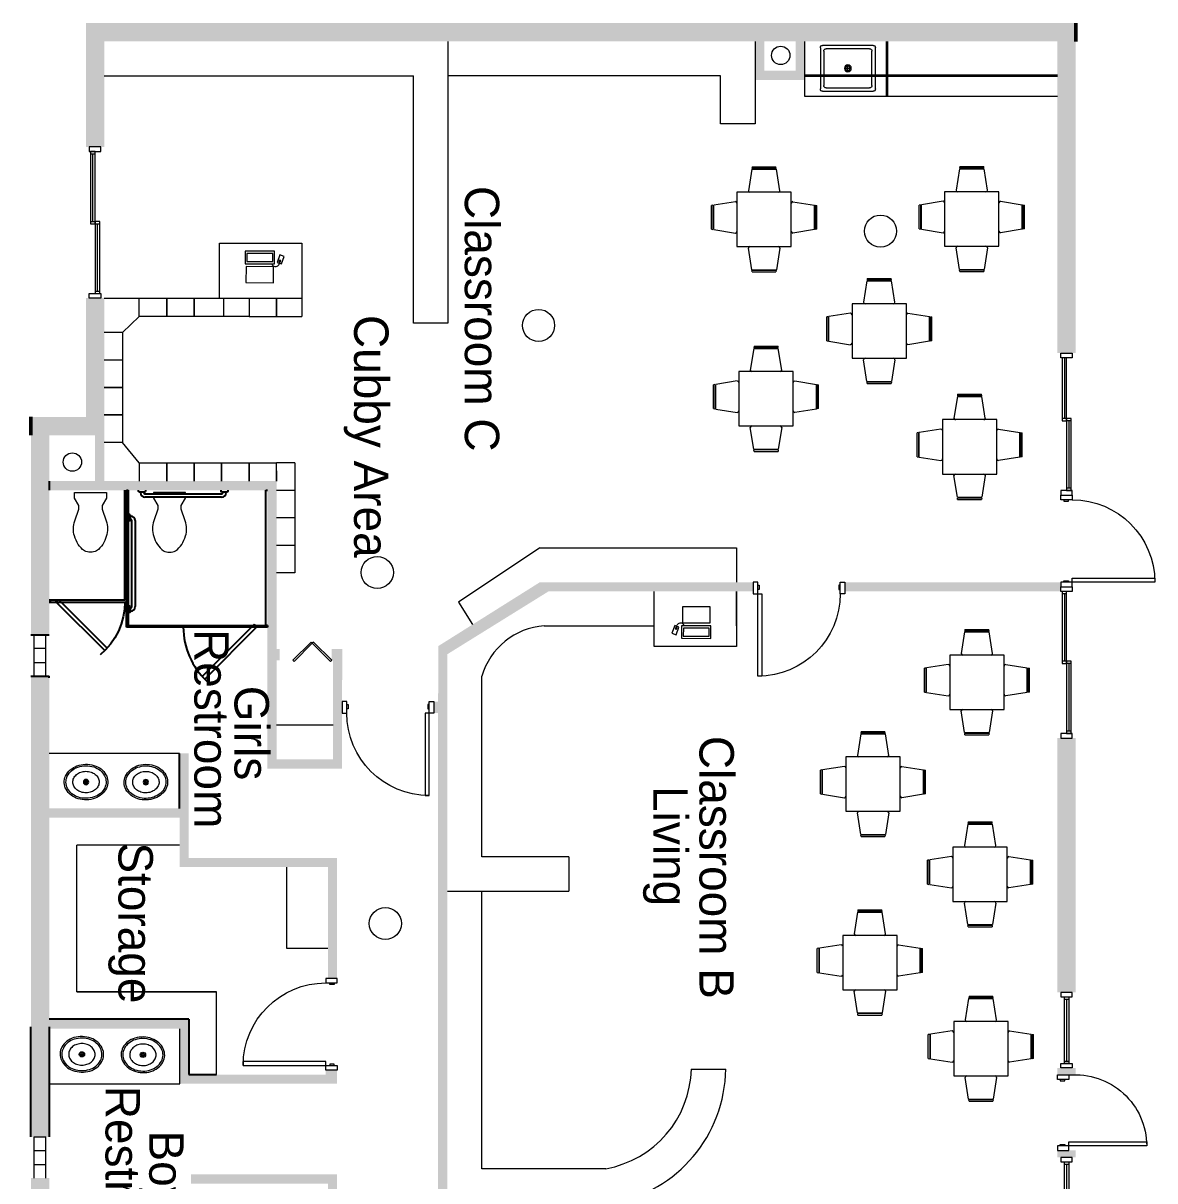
# Model space of a CAD drawing. Header units: inches. Extents: x 537 to 4774, y -1781 to 1418.
# Drawn here: x 1218 to 2453, y 155 to 1418 of the extents above; entities that cross this region are included whole.
import ezdxf

# ---------------------------------------------------------------- set-up
doc = ezdxf.new("R2010")
doc.units = ezdxf.units.IN
doc.header["$MEASUREMENT"] = 0
doc.layers.add('01-Text 1 150 int', color=250, linetype='Continuous')
for name, color, linetype, lineweight, true_color in [('DOOR WINDOW 1 150', 7, 'Continuous', 13, 0x666666), ('FURNITURE K 1 150', 7, 'Continuous', 13, 0x93979a), ('HATCH K 1 150', 7, 'Continuous', 0, 0xc9c9c9)]:
    doc.layers.add(name, color=color, linetype=linetype, lineweight=lineweight, true_color=true_color)
doc.layers.add('SEGMENTED 1 150', color=253, linetype='Continuous', lineweight=35)
doc.layers.add('WALL 1 150', color=7, linetype='Continuous', lineweight=25)
doc.styles.add('ATTR', font='romans.shx', dxfattribs={"width": 0.8, "height": 1.44008})
doc.styles.add('SS Projects_150_notes_interior', font='bahnschrift.ttf', dxfattribs={"height": 0.375})

# ---------------------------------------------------------------- blocks, each defined once
blk = doc.blocks.new('UTILITY_SINK')
for p, q in [((-0.999995, -10), (1.000005, -10)), ((0.000005, -11), (0.000005, -9))]:
    blk.add_line(p, q)
for points in [[(-10.999995, 0), (10.999995, 0)], [(-11.999995, -19), (-11.999995, -1)], [(-10.499995, -17.5), (-10.499995, -2.5)], [(-9.499995, -1.5), (9.499995, -1.5)], [(10.499995, -2.5), (10.499995, -17.5)], [(11.999995, -1), (11.999995, -19)], [(10.999995, -20), (-10.999995, -20)], [(9.499995, -18.5), (-9.499995, -18.5)]]:
    blk.add_lwpolyline(points)
for radius in [1.5, 1]:
    blk.add_circle((0.000005, -10), radius)
for centre, start, end in [((-11.124995, -0.875), 81.8699, 188.1301), ((11.124995, -0.875), 351.8699, 98.1301), ((-9.624995, -2.375), 81.8699, 188.1301), ((9.624995, -2.375), 351.8699, 98.1301), ((-11.124995, -19.125), 171.8699, 278.1301), ((-9.624995, -17.625), 171.8699, 278.1301), ((9.624995, -17.625), 261.8699, 8.130102), ((11.124995, -19.125), 261.8699, 8.130102)]:
    blk.add_arc(centre, 0.883883, start, end)
at = {"style": 'ATTR', "width": 0.8, "flags": 9}
blk.add_attdef('ESTCODE', (0, 0), '', height=0.000048, dxfattribs=at)
blk = doc.blocks.new('SMALL_OVAL_SINK_PV')
for p, q in [((-0.78, 0), (0.78, 0)), ((0, 0.78), (0, -0.78))]:
    blk.add_line(p, q)
at = {"linetype": 'Continuous'}
for points in [[(-9.5, 0.31, 0.117634), (-8.9, -2.61, 0.104469), (-6.89, -5.28, 0.090016), (-3.95, -7.04, 0.08192), (-0.25, -7.77, 0.08192), (3.48, -7.28, 0.090016), (6.54, -5.71, 0.104469), (8.71, -3.18, 0.117634), (9.5, -0.31, 0.117634), (8.9, 2.61, 0.104469), (6.89, 5.28, 0.090016), (3.95, 7.04, 0.08192), (0.25, 7.77, 0.08192), (-3.48, 7.28, 0.090016), (-6.54, 5.71, 0.104469), (-8.71, 3.18, 0.117634)], [(-8.76, 0.12, 0.118622), (-8.16, -2.53, 0.104678), (-6.27, -4.94, 0.089562), (-3.52, -6.49, 0.081185), (-0.1, -7.1, 0.081185), (3.34, -6.59, 0.089562), (6.12, -5.11, 0.104678), (8.09, -2.75, 0.118622), (8.76, -0.12, 0.118622), (8.16, 2.53, 0.104678), (6.27, 4.94, 0.089562), (3.52, 6.49, 0.081185), (0.1, 7.1, 0.081185), (-3.34, 6.59, 0.089562), (-6.12, 5.11, 0.104678), (-8.09, 2.75, 0.118622)], [(-5.76, 0.06, 0.118283), (-5.36, -1.68, 0.104607), (-4.11, -3.27, 0.089718), (-2.3, -4.29, 0.081436), (-0.05, -4.69, 0.081436), (2.21, -4.34, 0.089718), (4.04, -3.36, 0.104607), (5.32, -1.8, 0.118283), (5.76, -0.06, 0.118283), (5.36, 1.68, 0.104607), (4.11, 3.27, 0.089718), (2.3, 4.29, 0.081436), (0.05, 4.69, 0.081436), (-2.21, 4.34, 0.089718), (-4.04, 3.36, 0.104607), (-5.32, 1.8, 0.118283)]]:
    blk.add_lwpolyline(points, format="xyb", close=True, dxfattribs=at)
for radius in [1.16, 0.776]:
    blk.add_circle((0, 0), radius)
at = {"style": 'ATTR', "width": 0.8, "flags": 9}
blk.add_attdef('ESTCODE', (0, 0), '', height=0.000038, dxfattribs=at)
blk = doc.blocks.new('MACINTOSH_PLAN_VIEW')
for points in [[(0, -7), (0, 0), (12, 0), (12, -7)], [(-0.39968, -13.76897), (-0.39968, -8.26775), (12.39968, -8.26775), (12.39968, -13.76897)], [(0.375, -12.76836), (0.375, -9.26836), (11.625, -9.26836), (11.625, -12.76836)], [(14.72808, -12.20428), (13.53101, -8.91535), (15.41039, -8.23131), (16.60746, -11.52024)], [(14.6633, -9.83345), (14.32128, -8.89376), (14.79113, -8.72275), (15.13315, -9.66244)]]:
    blk.add_lwpolyline(points, close=True)
for centre, radius, start, end in [((12.85605, -8.51645), 1.55604, 110.0578, 170.803), ((12.79623, -8.66333), 1.67689, 3.076713, 106.414)]:
    blk.add_arc(centre, radius, start, end)
for points in [[(14.6633, -9.83345), (14.79113, -8.72275), (14.32128, -8.89376)], [(14.6633, -9.83345), (15.13315, -9.66244), (14.79113, -8.72275)]]:
    blk.add_solid(points)
at = {"style": 'ATTR', "width": 0.8, "flags": 9}
blk.add_attdef('ESTCODE', (0, 0), '', height=0.0034, dxfattribs=at)

msp = doc.modelspace()

# ---------------------------------------------------------------- hatches: boundary and pattern name
at = {"layer": 'WALL 1 150'}
h = msp.add_hatch(color=0, dxfattribs=at)
h.paths.add_polyline_path([(1286.6, -292.3), (1286.6, -277.3), (1306.6, -277.3), (1306.6, -312.3), (1218.1, -312.3), (1218.1, -292.3)])
h.paths.add_polyline_path([(1306.6, 27.5), (1306.6, -8.4), (1286.6, -8.4), (1286.6, 7.5), (1226.6, 7.5), (1226.6, 27.5), (1226.6, 67.7), (1246.6, 67.7), (1246.6, 27.5)])
h.paths.add_polyline_path([(1306.6, 77.7), (1306.6, 27.5), (1296.6, 27.5), (1296.6, 67.7), (1226.6, 67.7), (1226.6, 77.7)])
h.paths.add_polyline_path([(1306.6, -90.9), (1306.6, -92.8), (1286.6, -92.8), (1286.6, -90.9)])
h.paths.add_polyline_path([(1306.6, -192.8), (1306.6, -194.8), (1286.6, -194.8), (1286.6, -192.8)])
h.paths.add_polyline_path([(1587.1, -287.3), (1614.2, -337.9), (1604.3, -343.5), (1578.4, -297.3), (1306.6, -297.3), (1306.6, -287.3)])
h.paths.add_polyline_path([(1886.6, -286.6), (1896.6, -286.6), (1896.6, -299.1), (1886.6, -299.1, -0.322317), (1670.7, 17.5), (1670.9, 665), (1666.2, 665), (1666.2, 677.5), (1670.9, 677.5), (1671, 738), (1781.9, 807.7), (2014.6, 807.7), (2014.6, 797.7), (1791.3, 797.7), (1681, 729.2), (1681, 17.5, 0.316392)])
h.paths.add_polyline_path([(1550.7, 1.6), (1550.7, 151.6), (1401.3, 151.6), (1401.3, 161.6), (1560.7, 161.6), (1560.7, -8.4), (1306.6, -8.4), (1306.6, 1.6)])
h.paths.add_polyline_path([(1548.2, 270.6), (1548.2, 275.5), (1560.7, 275.5), (1560.7, 260.6), (1389, 260.6), (1389, 320.6), (1246.6, 320.6), (1246.6, 322.5), (1246.6, 330.8), (1399, 330.8), (1399, 270.6), (1429, 270.6)])
h.paths.add_polyline_path([(1560.7, 506.9), (1560.7, 375.5), (1550.7, 375.5), (1550.7, 496.9), (1388.7, 496.9), (1388.7, 551), (1246.6, 551), (1246.6, 561), (1388.7, 561), (1388.7, 621), (1398.7, 621), (1398.7, 506.9)])
h.paths.add_polyline_path([(1556.2, 614.4), (1556.2, 689.4), (1556.2, 722.5), (1554.8, 722.5), (1554.8, 735), (1556.2, 735), (1566.2, 735), (1566.1, 604.4), (1484.7, 604.4), (1484.7, 908), (1306.6, 908), (1306.6, 918), (1494.7, 918), (1494.7, 735), (1497.9, 735), (1497.9, 722.5), (1494.7, 722.5), (1494.7, 614.4)])
h.paths.add_polyline_path([(1306.6, 968), (1306.6, 908), (1246.6, 908), (1246.6, 918), (1296.6, 918), (1296.6, 968)])
h.paths.add_polyline_path([(1246.6, 908), (1246.6, 788), (1246.6, 750.3), (1226.6, 750.3), (1226.6, 847.7), (1226.6, 908)])
h.paths.add_polyline_path([(1246.6, 968), (1246.6, 918), (1226.6, 918), (1226.6, 968)])
h.paths.add_polyline_path([(1286.6, 988), (1286.6, 1117.7), (1306.6, 1117.7), (1306.6, 968), (1296.6, 968), (1226.6, 968), (1226.6, 988)])
h.paths.add_polyline_path([(1246.6, 705.3), (1246.6, 703.5), (1246.6, 682.7), (1246.6, 322.5), (1246.6, 202.5), (1226.6, 202.5), (1226.6, 322.5), (1226.6, 682.7), (1226.6, 705.3)])
h.paths.add_polyline_path([(1246.6, 157.5), (1246.6, 77.7), (1226.6, 77.7), (1226.6, 157.5)])
h.paths.add_polyline_path([(2016.6, 1417.7), (2016.6, 1397.7), (1306.6, 1397.7), (1306.6, 1417.7)])
h.paths.add_polyline_path([(1306.6, 1417.7), (1306.6, 1282.7), (1286.6, 1282.7), (1286.6, 1417.7)])
h.paths.add_polyline_path([(2366.6, 1417.7), (2366.6, 1057.7), (2346.6, 1057.7), (2346.6, 1397.7), (2071, 1397.7), (2071, 1417.7)])
h.paths.add_polyline_path([(2350.3, 807.7), (2350.3, 802.7), (2350.3, 797.7), (2114.6, 797.7), (2114.6, 807.7)])
h.paths.add_polyline_path([(2366.6, 637.7), (2366.6, 360.2), (2346.6, 360.2), (2346.6, 637.7)])
h.paths.add_polyline_path([(2366.6, 97.7), (2366.6, 7.7), (2346.6, 7.7), (2346.6, 97.7)])
h.paths.add_polyline_path([(2346.6, 27.7), (2346.6, 7.7), (2071, 7.7), (2071, 27.7)])
h.paths.add_polyline_path([(2071, 66), (2071, 27.7), (2071, 7.7), (2061, 7.7), (2061, 56), (2026.6, 56), (2026.6, 27.7), (2016.6, 27.7), (2016.6, 66)])
h.paths.add_polyline_path([(2016.6, -286.5), (2016.6, -299), (1996.6, -299), (1996.6, -286.5)])
h.paths.add_polyline_path([(2117.3, -402.3), (2117.3, -432.3), (2117.3, -479.6), (2117.3, -489.6), (2107.6, -489.6), (2107.6, -489.6), (2107.6, -402.3)])
h.paths.add_polyline_path([(2127.3, -479.6), (2127.3, -489.6), (2117.3, -489.6), (2117.3, -479.6)])
h.paths.add_polyline_path([(2346.6, -479.6), (2346.6, -489.6), (2335, -489.6), (2335, -479.6)])
h.paths.add_polyline_path([(2238.3, -479.6), (2238.3, -489.6), (2224, -489.6), (2224, -479.6)])
h = msp.add_hatch(color=256, dxfattribs=at)
h.paths.add_polyline_path([(2071, 1397.7), (2071, 1355.8), (2016.6, 1355.8), (2016.6, 1397.7), (2026.6, 1397.7), (2026.6, 1365.8), (2061, 1365.8), (2061, 1397.7)])
h.paths.add_polyline_path([(2071, 1417.7), (2071, 1397.7), (2061, 1397.7), (2061, 1417.7)])
h.paths.add_polyline_path([(2061, 1417.7), (2061, 1397.7), (2026.6, 1397.7), (2026.6, 1417.7)])
h.paths.add_polyline_path([(2026.6, 1417.7), (2026.6, 1397.7), (2016.6, 1397.7), (2016.6, 1417.7)])
msp.add_hatch(color=256, dxfattribs=at).paths.add_polyline_path([(1226.6, 908), (1226.6, 918), (1246.6, 918), (1246.6, 908)])
h = msp.add_hatch(color=256, dxfattribs=at)
h.paths.add_polyline_path([(2366.6, 277.7), (2366.6, 270.2), (2346.6, 270.2), (2346.6, 277.7)])
h.paths.add_polyline_path([(2366.6, 187.7), (2366.6, 180.2), (2346.6, 180.2), (2346.6, 187.7)])

# ---------------------------------------------------------------- linework, layer by layer
at = {"layer": 'DOOR WINDOW 1 150', "linetype": 'Continuous'}
for p, q in [((1291.6, 1275.2), (1296.6, 1275.2)), ((1294.1, 1201.4), (1294.1, 1275.2)), ((1291.6, 1201.4), (1296.6, 1201.4)), ((1296.6, 1198.9), (1301.6, 1198.9)), ((1299.1, 1125.2), (1299.1, 1198.9)), ((1296.6, 1125.2), (1301.6, 1125.2)), ((2356.6, 795.2), (2351.6, 795.2)), ((2354.1, 795.2), (2354.1, 721.4)), ((2356.6, 721.4), (2351.6, 721.4)), ((2361.6, 718.9), (2356.6, 718.9)), ((2359.1, 718.9), (2359.1, 645.2)), ((2361.6, 645.2), (2356.6, 645.2)), ((2354.1, 352.7), (2359.1, 352.7)), ((2356.6, 352.7), (2356.6, 285.2)), ((2354.1, 285.2), (2359.1, 285.2)), ((2354.1, 172.7), (2359.1, 172.7)), ((2356.6, 172.7), (2356.6, 105.2))]:
    msp.add_line(p, q, dxfattribs=at)
at = {"layer": 'DOOR WINDOW 1 150'}
for p, q in [((2350.3, 1052.7), (2350.3, 1057.7)), ((2350.3, 1057.7), (2362.8, 1057.7)), ((2362.8, 1052.7), (2350.3, 1052.7)), ((2356.6, 1052.7), (2351.6, 1052.7)), ((2356.6, 1052.7), (2351.6, 1052.7)), ((2351.6, 1052.7), (2351.6, 983.9)), ((2354.1, 1052.7), (2354.1, 986.4)), ((2356.6, 983.9), (2356.6, 1052.7)), ((2362.8, 1057.7), (2362.8, 1052.7)), ((2356.6, 986.4), (2351.6, 986.4)), ((2361.6, 986.4), (2356.6, 986.4)), ((2356.6, 986.4), (2356.6, 907.7)), ((2361.6, 907.7), (2361.6, 986.4)), ((2351.6, 983.9), (2356.6, 983.9)), ((2361.6, 983.9), (2356.6, 983.9)), ((2359.1, 983.9), (2359.1, 910.2)), ((2361.6, 910.2), (2356.6, 910.2)), ((2350.3, 907.7), (2350.3, 902.7)), ((2362.8, 907.7), (2350.3, 907.7)), ((2350.3, 902.7), (2362.8, 902.7)), ((2356.6, 907.7), (2361.6, 907.7)), ((2362.8, 902.7), (2362.8, 907.7)), ((1230.3, 705.3), (1230.3, 750.3)), ((1242.8, 705.3), (1242.8, 750.3)), ((1242.8, 735.3), (1230.3, 735.3)), ((1230.3, 720.3), (1242.8, 720.3)), ((2346.6, 265.2), (2346.6, 270.2)), ((2346.6, 270.2), (2359.1, 270.2)), ((2359.1, 270.2), (2359.1, 265.2)), ((2359.1, 265.2), (2346.6, 265.2)), ((2349.7, 265.2), (2349.7, 263.6)), ((2354.7, 265.2), (2349.7, 265.2)), ((2349.7, 263.6), (2354.7, 263.6)), ((2354.7, 263.6), (2354.7, 265.2)), ((1230.3, 157.5), (1230.3, 202.5)), ((1230.3, 202.5), (1242.8, 202.5)), ((1242.8, 157.5), (1242.8, 202.5)), ((2346.6, 192.7), (2346.6, 187.7)), ((2359.1, 192.7), (2346.6, 192.7)), ((2349.7, 192.7), (2349.7, 194.3)), ((2349.7, 194.3), (2354.7, 194.3)), ((2354.7, 192.7), (2349.7, 192.7)), ((2354.7, 194.3), (2354.7, 192.7)), ((2359.1, 192.7), (2359.1, 197.1)), ((2359.1, 197.1), (2444.1, 197.1)), ((2444.1, 192.7), (2359.1, 192.7)), ((2359.1, 187.7), (2359.1, 192.7)), ((2444.1, 197.1), (2444.1, 192.7)), ((1242.8, 187.5), (1230.3, 187.5)), ((2346.6, 187.7), (2359.1, 187.7)), ((1230.3, 172.5), (1242.8, 172.5))]:
    msp.add_line(p, q, dxfattribs=at)
at = {"layer": 'DOOR WINDOW 1 150', "linetype": 'Continuous'}
for points in [[(1302.8, 1277.7), (1302.8, 1282.7), (1290.3, 1282.7), (1290.3, 1277.7)], [(1291.6, 1198.9), (1296.6, 1198.9), (1296.6, 1277.7), (1291.6, 1277.7)], [(1296.6, 1122.7), (1301.6, 1122.7), (1301.6, 1201.4), (1296.6, 1201.4)], [(1302.8, 1122.7), (1302.8, 1117.7), (1290.3, 1117.7), (1290.3, 1122.7)], [(2350.3, 897.7), (2350.3, 902.7), (2362.8, 902.7), (2362.8, 897.7)], [(2353.5, 897.7), (2353.5, 896.1), (2358.5, 896.1), (2358.5, 897.7)], [(2353.5, 807.7), (2353.5, 809.3), (2358.5, 809.3), (2358.5, 807.7)], [(2362.8, 807.7), (2362.8, 812.1), (2452.8, 812.1), (2452.8, 807.7)], [(2019.6, 807.7), (2014.6, 807.7), (2014.6, 795.2), (2019.6, 795.2)], [(2019.6, 804.6), (2021.1, 804.6), (2021.1, 799.6), (2019.6, 799.6)], [(2109.6, 804.6), (2108, 804.6), (2108, 799.6), (2109.6, 799.6)], [(2109.6, 807.7), (2114.6, 807.7), (2114.6, 795.2), (2109.6, 795.2)], [(2350.3, 807.7), (2350.3, 802.7), (2362.8, 802.7), (2362.8, 807.7)], [(2350.3, 797.7), (2350.3, 802.7), (2362.8, 802.7), (2362.8, 797.7)], [(2356.6, 797.7), (2351.6, 797.7), (2351.6, 718.9), (2356.6, 718.9)], [(2019.6, 795.2), (2023.9, 795.2), (2023.9, 705.2), (2019.6, 705.2)], [(2361.6, 721.4), (2356.6, 721.4), (2356.6, 642.7), (2361.6, 642.7)], [(1571.2, 677.5), (1566.2, 677.5), (1566.2, 665), (1571.2, 665)], [(1571.2, 674.4), (1572.7, 674.4), (1572.7, 669.4), (1571.2, 669.4)], [(1661.2, 674.4), (1659.6, 674.4), (1659.6, 669.4), (1661.2, 669.4)], [(1661.2, 677.5), (1666.2, 677.5), (1666.2, 665), (1661.2, 665)], [(1661.2, 665), (1656.8, 665), (1656.8, 575), (1661.2, 575)], [(2350.3, 642.7), (2350.3, 637.7), (2362.8, 637.7), (2362.8, 642.7)], [(1560.7, 370.5), (1560.7, 375.5), (1548.2, 375.5), (1548.2, 370.5)], [(1557.6, 370.5), (1557.6, 368.9), (1552.6, 368.9), (1552.6, 370.5)], [(2362.8, 355.2), (2362.8, 360.2), (2350.3, 360.2), (2350.3, 355.2)], [(2354.1, 355.2), (2359.1, 355.2), (2359.1, 282.7), (2354.1, 282.7)], [(1548.2, 280.5), (1548.2, 284.9), (1458.2, 284.9), (1458.2, 280.5)], [(1560.7, 280.5), (1560.7, 275.5), (1548.2, 275.5), (1548.2, 280.5)], [(1557.6, 280.5), (1557.6, 282), (1552.6, 282), (1552.6, 280.5)], [(2362.8, 282.7), (2362.8, 277.7), (2350.3, 277.7), (2350.3, 282.7)], [(2362.8, 175.2), (2362.8, 180.2), (2350.3, 180.2), (2350.3, 175.2)], [(2354.1, 175.2), (2359.1, 175.2), (2359.1, 102.7), (2354.1, 102.7)]]:
    msp.add_lwpolyline(points, close=True, dxfattribs=at)
at = {"layer": 'DOOR WINDOW 1 150'}
for points in [[(1513.7, 721.2), (1512.3, 722.5), (1532.2, 742.4), (1533.5, 741.1)], [(1553.4, 721.2), (1554.8, 722.5), (1534.9, 742.4), (1533.5, 741.1)]]:
    msp.add_lwpolyline(points, close=True, dxfattribs=at)
at = {"layer": 'DOOR WINDOW 1 150', "linetype": 'Continuous', "extrusion": (0, 0, -1)}
for centre, start, end in [((-2362.8, 807.7), 90, 180), ((-2019.6, 795.2), 180, 270), ((-1661.2, 665), 270, 0), ((-1548.2, 280.5), 0, 90)]:
    msp.add_arc(centre, 90, start, end, dxfattribs=at)
at = {"layer": 'DOOR WINDOW 1 150', "extrusion": (0, 0, -1)}
msp.add_arc((-2365.9, 192.3), 78.1, 85.0001, 179.7437, dxfattribs=at)
at = {"layer": 'FURNITURE K 1 150'}
for p, q in [((1681.6, 1397.7), (1681.6, 1090.2)), ((2016.6, 1397.7), (2016.6, 1307.7)), ((2071, 1337.7), (2071, 1397.7)), ((1306.6, 1360.2), (1644.1, 1360.2)), ((1644.1, 1090.2), (1644.1, 1360.2)), ((1979.1, 1360.2), (1681.6, 1360.2)), ((1979.1, 1307.7), (1979.1, 1360.2)), ((2346.6, 1337.7), (2071, 1337.7)), ((2016.6, 1307.7), (1979.1, 1307.7)), ((1432.3, 1117.7), (1432.3, 1177.7)), ((1432.3, 1177.7), (1522.3, 1177.7)), ((1522.3, 1177.7), (1522.3, 1117.7)), ((1306.6, 1117.7), (1522.3, 1117.7)), ((1344.7, 1097.7), (1344.7, 1117.7)), ((1374.7, 1117.7), (1374.7, 1097.7)), ((1374.7, 1097.7), (1374.7, 1117.7)), ((1404.7, 1117.7), (1404.7, 1097.7)), ((1404.7, 1097.7), (1404.7, 1117.7)), ((1437.2, 1097.7), (1437.2, 1117.7)), ((1464.7, 1117.7), (1464.7, 1097.7)), ((1494.7, 1117.7), (1494.7, 1097.7)), ((1494.7, 1097.7), (1494.7, 1117.7)), ((1522.3, 1117.7), (1522.3, 1097.7)), ((1326.6, 1080.2), (1344.7, 1097.7)), ((1464.7, 1097.7), (1344.7, 1097.7)), ((1464.7, 1097.7), (1522.3, 1097.7)), ((1681.6, 1090.2), (1644.1, 1090.2)), ((1326.6, 1080.2), (1306.6, 1080.2)), ((1326.6, 1080.2), (1326.6, 960.2)), ((1306.6, 1050.2), (1326.6, 1050.2)), ((1306.6, 1020.2), (1326.6, 1020.2)), ((1326.6, 1020.2), (1306.6, 1020.2)), ((1306.6, 990.2), (1326.6, 990.2)), ((1326.6, 990.2), (1306.6, 990.2)), ((1326.6, 960.2), (1306.6, 960.2)), ((1344.7, 938), (1326.6, 960.2)), ((1344.7, 938), (1494.7, 938)), ((1344.7, 938), (1344.7, 918)), ((1374.7, 918), (1374.7, 938)), ((1374.7, 938), (1374.7, 918)), ((1404.7, 918), (1404.7, 938)), ((1404.7, 938), (1404.7, 918)), ((1434.7, 918), (1434.7, 938)), ((1434.7, 938), (1434.7, 918)), ((1464.7, 918), (1464.7, 938)), ((1464.7, 938), (1464.7, 918)), ((1494.7, 918), (1494.7, 938)), ((1514.7, 938), (1494.7, 938)), ((1514.7, 938), (1514.7, 818)), ((1494.7, 929.4), (1494.7, 918)), ((1494.7, 908), (1514.7, 908)), ((1514.7, 878), (1494.7, 878)), ((1494.7, 848), (1514.7, 848)), ((1781.9, 845.2), (1693, 786.1)), ((1781.9, 845.2), (1996.5, 845.2)), ((1996.5, 845.2), (1996.5, 807.7)), ((1514.7, 818), (1494.7, 818)), ((1906.5, 737.7), (1906.5, 797.7)), ((1996.5, 760.2), (1996.5, 797.7)), ((1996.5, 797.7), (1996.5, 737.7)), ((1693, 786.1), (1708.4, 761.5)), ((1786.5, 760.2), (1906.5, 760.2)), ((1996.5, 737.7), (1906.5, 737.7)), ((1718.5, 508.1), (1718.5, 705.1)), ((1556.2, 651.9), (1494.7, 651.9)), ((1388.7, 621), (1246.6, 621)), ((1388.7, 621), (1388.7, 561)), ((1276.6, 360.8), (1276.6, 521)), ((1388.7, 521), (1276.6, 521)), ((1813.3, 508.1), (1718.5, 508.1)), ((1813.3, 508.1), (1813.3, 470.6)), ((1505.7, 407.9), (1505.7, 496.9)), ((1276.6, 360.8), (1276.6, 480.8)), ((1681, 470.6), (1813.3, 470.6)), ((1718.5, 167.8), (1718.5, 470.6)), ((1550.7, 407.9), (1505.7, 407.9)), ((1276.6, 360.8), (1429, 360.8)), ((1429, 360.8), (1276.6, 360.8)), ((1429, 270.6), (1429, 360.8)), ((1429, 270.6), (1429, 360.8)), ((1389, 260.6), (1389, 320.6)), ((1947.1, 276.4), (1984.6, 276.4)), ((1246.6, 260.6), (1389, 260.6)), ((1853.7, 167.8), (1718.5, 167.8))]:
    msp.add_line(p, q, dxfattribs=at)
msp.add_lwpolyline([(1309.1, 905.5), (1309.1, 899.3), (1304.2, 891.5), (1304.2, 887.6), (1308.7, 874.7, -0.08237), (1310.1, 866.2, -0.08237), (1308.7, 857.7, -0.073528), (1304.9, 848.9, -0.084425), (1298.3, 842.1, -0.117036), (1291.6, 840.5, -0.117036), (1284.9, 842.1, -0.084425), (1278.3, 848.9, -0.074791), (1274.1, 858.4, -0.09898), (1273.1, 866.2, -0.08237), (1274.5, 874.7), (1279, 887.6), (1279, 891.5), (1274.1, 899.3), (1274.1, 905.5)], format="xyb", close=True, dxfattribs=at)
msp.add_lwpolyline([(1360.3, 900.5), (1360.3, 899.3), (1365.2, 891.5), (1365.2, 887.6), (1360.7, 874.7, 0.08237), (1359.3, 866.2, 0.08237), (1360.7, 857.7, 0.073528), (1364.6, 848.9, 0.084425), (1371.2, 842.1, 0.117036), (1377.8, 840.5, 0.117036), (1384.5, 842.1, 0.084425), (1391.1, 848.9, 0.074791), (1395.3, 858.4, 0.09898), (1396.4, 866.2, 0.08237), (1395, 874.7), (1390.5, 887.6), (1390.5, 891.5), (1395.3, 899.3), (1395.3, 900.5)], format="xyb", dxfattribs=at)
msp.add_lwpolyline([(1395.3, 904.3), (1395.3, 905.5), (1360.3, 905.5), (1360.3, 904.3)], dxfattribs=at)
for centre, radius in [((2044.7, 1382.5), 10), ((2153.5, 1190.8), 17.5), ((1780.5, 1087.9), 17.5), ((1271.8, 938.8), 10), ((1604.5, 818.3), 17.5), ((1613.3, 435.4), 17.5)]:
    msp.add_circle(centre, radius, dxfattribs=at)
for centre, radius, start, end in [((1792.3, 683.5), 76.9, 94.2841, 163.7044), ((1834.1, 279.2), 113.1, 279.9951, 358.5996), ((1834.9, 277.8), 149.7, 280.0312, 359.4788)]:
    msp.add_arc(centre, radius, start, end, dxfattribs=at)
at = {"layer": 'HATCH K 1 150', "linetype": 'Continuous'}
for p, q in [((2013.1, 1258.5), (2009.4, 1234.9)), ((2013.1, 1258.5), (2039.9, 1258.5)), ((2013.5, 1260.9), (2013.2, 1259.3)), ((2039.8, 1259.3), (2013.2, 1259.3)), ((2013.5, 1260.9), (2039.5, 1260.9)), ((2039.8, 1259.3), (2039.5, 1260.9)), ((2043.6, 1234.9), (2039.9, 1258.5)), ((2239.7, 1258.9), (2236, 1235.3)), ((2239.7, 1258.9), (2266.5, 1258.9)), ((2240, 1261.3), (2239.8, 1259.7)), ((2266.4, 1259.7), (2239.8, 1259.7)), ((2240, 1261.3), (2266.1, 1261.3)), ((2266.4, 1259.7), (2266.1, 1261.3)), ((2270.2, 1235.3), (2266.5, 1258.9)), ((1970.7, 1219.1), (1969.1, 1218.8)), ((1969.1, 1192.8), (1969.1, 1218.8)), ((1970.7, 1219.1), (1970.7, 1192.5)), ((1995.2, 1222.9), (1971.6, 1219.2)), ((1971.6, 1192.4), (1971.6, 1219.2)), ((2057.8, 1222.9), (2081.4, 1219.2)), ((2081.4, 1192.4), (2081.4, 1219.2)), ((2082.3, 1219.1), (2082.3, 1192.5)), ((2082.3, 1219.1), (2083.9, 1218.8)), ((2083.9, 1192.8), (2083.9, 1218.8)), ((2197.3, 1219.5), (2195.7, 1219.2)), ((2195.7, 1193.2), (2195.7, 1219.2)), ((2197.3, 1219.5), (2197.3, 1192.9)), ((2221.8, 1223.3), (2198.1, 1219.6)), ((2198.1, 1192.8), (2198.1, 1219.6)), ((2284.4, 1223.3), (2308, 1219.6)), ((2308, 1192.8), (2308, 1219.6)), ((2308.8, 1219.5), (2308.8, 1192.9)), ((2308.8, 1219.5), (2310.5, 1219.2)), ((2310.5, 1193.2), (2310.5, 1219.2)), ((1969.1, 1192.8), (1970.7, 1192.5)), ((1971.6, 1192.4), (1995.2, 1188.7)), ((2081.4, 1192.4), (2057.8, 1188.7)), ((2083.9, 1192.8), (2082.3, 1192.5)), ((2195.7, 1193.2), (2197.3, 1192.9)), ((2198.1, 1192.8), (2221.8, 1189.1)), ((2308, 1192.8), (2284.4, 1189.1)), ((2310.5, 1193.2), (2308.8, 1192.9)), ((2013.1, 1148.6), (2009.4, 1172.2)), ((2043.6, 1172.2), (2039.9, 1148.6)), ((2239.7, 1149), (2236, 1172.6)), ((2270.2, 1172.6), (2266.5, 1149)), ((2013.1, 1148.6), (2039.9, 1148.6)), ((2013.5, 1146.2), (2013.2, 1147.8)), ((2039.8, 1147.8), (2013.2, 1147.8)), ((2013.5, 1146.2), (2039.5, 1146.2)), ((2039.8, 1147.8), (2039.5, 1146.2)), ((2139.1, 1139.2), (2138.9, 1137.5)), ((2165.5, 1137.5), (2138.9, 1137.5)), ((2139.1, 1139.2), (2165.2, 1139.2)), ((2165.4, 1137.5), (2165.2, 1139.2)), ((2239.7, 1149), (2266.5, 1149)), ((2240, 1146.6), (2239.8, 1148.2)), ((2266.4, 1148.2), (2239.8, 1148.2)), ((2240, 1146.6), (2266.1, 1146.6)), ((2266.4, 1148.2), (2266.1, 1146.6)), ((2138.7, 1136.7), (2135.1, 1113.1)), ((2138.7, 1136.7), (2165.6, 1136.7)), ((2169.3, 1113.1), (2165.6, 1136.7)), ((2120.8, 1101.1), (2097.2, 1097.5)), ((2183.5, 1101.1), (2207.1, 1097.5)), ((2096.4, 1097.3), (2094.8, 1097.1)), ((2094.8, 1071), (2094.8, 1097.1)), ((2096.4, 1097.3), (2096.4, 1070.8)), ((2097.2, 1070.6), (2097.2, 1097.5)), ((2207.1, 1070.6), (2207.1, 1097.5)), ((2207.9, 1097.3), (2207.9, 1070.8)), ((2207.9, 1097.3), (2209.5, 1097.1)), ((2209.5, 1071), (2209.5, 1097.1)), ((2015.2, 1062.8), (2011.5, 1039.2)), ((2015.2, 1062.8), (2042, 1062.8)), ((2015.6, 1065.3), (2015.3, 1063.7)), ((2041.9, 1063.7), (2015.3, 1063.7)), ((2015.6, 1065.3), (2041.7, 1065.3)), ((2041.9, 1063.7), (2041.7, 1065.3)), ((2045.7, 1039.2), (2042, 1062.8)), ((2094.8, 1071), (2096.4, 1070.8)), ((2097.2, 1070.6), (2120.8, 1066.9)), ((2207.1, 1070.6), (2183.5, 1066.9)), ((2209.5, 1071), (2207.9, 1070.8)), ((2138.7, 1026.8), (2135.1, 1050.5)), ((2169.3, 1050.5), (2165.6, 1026.8)), ((1972.9, 1023.4), (1971.2, 1023.2)), ((1971.2, 997.1), (1971.2, 1023.2)), ((1972.9, 1023.4), (1972.9, 996.9)), ((1997.3, 1027.3), (1973.7, 1023.6)), ((1973.7, 996.7), (1973.7, 1023.6)), ((2059.9, 1027.3), (2083.6, 1023.6)), ((2083.6, 996.7), (2083.6, 1023.6)), ((2084.4, 1023.4), (2084.4, 996.9)), ((2084.4, 1023.4), (2086, 1023.2)), ((2086, 997.1), (2086, 1023.2)), ((2138.7, 1026.8), (2165.6, 1026.8)), ((2139.1, 1024.4), (2138.9, 1026)), ((2165.5, 1026), (2138.9, 1026)), ((2139.1, 1024.4), (2165.2, 1024.4)), ((2165.4, 1026), (2165.2, 1024.4)), ((2237.7, 1012.8), (2237.5, 1011.1)), ((2264.1, 1011.1), (2237.5, 1011.1)), ((2237.7, 1012.8), (2263.8, 1012.8)), ((2264.1, 1011.1), (2263.8, 1012.8)), ((2237.4, 1010.3), (2233.7, 986.7)), ((2237.4, 1010.3), (2264.2, 1010.3)), ((2267.9, 986.7), (2264.2, 1010.3)), ((1971.2, 997.1), (1972.9, 996.9)), ((1973.7, 996.7), (1997.3, 993)), ((2083.6, 996.7), (2059.9, 993)), ((2086, 997.1), (2084.4, 996.9)), ((2015.2, 953), (2011.5, 976.6)), ((2045.7, 976.6), (2042, 953)), ((2219.5, 974.7), (2195.8, 971)), ((2282.1, 974.7), (2305.7, 971)), ((2195, 970.9), (2193.4, 970.7)), ((2193.4, 944.6), (2193.4, 970.7)), ((2195, 970.9), (2195, 944.3)), ((2195.8, 944.2), (2195.8, 971.1)), ((2305.7, 944.2), (2305.7, 971.1)), ((2306.5, 970.9), (2306.5, 944.3)), ((2306.5, 970.9), (2308.2, 970.7)), ((2308.2, 944.6), (2308.2, 970.7)), ((2015.2, 953), (2042, 953)), ((2015.6, 950.5), (2015.3, 952.1)), ((2041.9, 952.1), (2015.3, 952.1)), ((2015.6, 950.5), (2041.7, 950.5)), ((2041.9, 952.1), (2041.7, 950.5)), ((2193.4, 944.6), (2195, 944.3)), ((2195.8, 944.2), (2219.5, 940.5)), ((2305.7, 944.2), (2282.1, 940.5)), ((2308.2, 944.6), (2306.5, 944.3)), ((2237.4, 900.4), (2233.7, 924.1)), ((2267.9, 924.1), (2264.2, 900.4)), ((2237.4, 900.4), (2264.2, 900.4)), ((2237.7, 898), (2237.5, 899.6)), ((2264.1, 899.6), (2237.5, 899.6)), ((2237.7, 898), (2263.8, 898)), ((2264.1, 899.6), (2263.8, 898)), ((2245.3, 753.5), (2241.6, 729.9)), ((2245.3, 753.5), (2272.2, 753.5)), ((2245.7, 756), (2245.4, 754.3)), ((2272, 754.3), (2245.5, 754.3)), ((2245.7, 756), (2271.8, 756)), ((2272, 754.3), (2271.8, 756)), ((2275.8, 729.9), (2272.2, 753.5)), ((2203, 714.1), (2201.4, 713.9)), ((2201.4, 687.8), (2201.4, 713.9)), ((2203, 714.1), (2203, 687.6)), ((2227.4, 717.9), (2203.8, 714.3)), ((2203.8, 687.4), (2203.8, 714.3)), ((2290.1, 717.9), (2313.7, 714.3)), ((2313.7, 687.4), (2313.7, 714.3)), ((2314.5, 714.1), (2314.5, 687.6)), ((2314.5, 714.1), (2316.1, 713.9)), ((2316.1, 687.8), (2316.1, 713.9)), ((2201.4, 687.8), (2203, 687.6)), ((2203.8, 687.4), (2227.4, 683.7)), ((2313.7, 687.4), (2290.1, 683.7)), ((2316.1, 687.8), (2314.5, 687.6)), ((2245.3, 643.6), (2241.6, 667.3)), ((2275.8, 667.3), (2272.2, 643.6)), ((2132.3, 644.8), (2132.1, 643.2)), ((2132.3, 644.8), (2158.4, 644.8)), ((2158.7, 643.2), (2158.4, 644.8)), ((2132, 642.4), (2128.3, 618.8)), ((2132, 642.4), (2158.8, 642.4)), ((2158.7, 643.2), (2132.1, 643.2)), ((2162.5, 618.8), (2158.8, 642.4)), ((2245.3, 643.6), (2272.2, 643.6)), ((2245.7, 641.2), (2245.4, 642.8)), ((2272, 642.8), (2245.5, 642.8)), ((2245.7, 641.2), (2271.8, 641.2)), ((2272, 642.8), (2271.8, 641.2)), ((2114.1, 606.8), (2090.4, 603.1)), ((2176.7, 606.8), (2200.3, 603.1)), ((2089.6, 603), (2088, 602.8)), ((2088, 576.7), (2088, 602.8)), ((2089.6, 603), (2089.6, 576.4)), ((2090.4, 576.3), (2090.4, 603.1)), ((2200.3, 576.3), (2200.3, 603.1)), ((2201.1, 603), (2201.1, 576.4)), ((2201.1, 603), (2202.8, 602.8)), ((2202.8, 576.7), (2202.8, 602.8)), ((2088, 576.7), (2089.6, 576.4)), ((2090.4, 576.3), (2114.1, 572.6)), ((2200.3, 576.3), (2176.7, 572.6)), ((2202.8, 576.7), (2201.1, 576.4)), ((2132, 532.5), (2128.3, 556.1)), ((2162.5, 556.1), (2158.8, 532.5)), ((2248.8, 543.9), (2245.1, 520.3)), ((2248.8, 543.9), (2275.6, 543.9)), ((2249.1, 546.4), (2248.9, 544.8)), ((2275.5, 544.8), (2248.9, 544.8)), ((2249.1, 546.4), (2275.2, 546.4)), ((2275.5, 544.8), (2275.2, 546.4)), ((2279.3, 520.3), (2275.6, 543.9)), ((2132, 532.5), (2158.8, 532.5)), ((2132.3, 530.1), (2132.1, 531.7)), ((2158.7, 531.7), (2132.1, 531.7)), ((2158.7, 531.7), (2158.4, 530.1)), ((2132.3, 530.1), (2158.4, 530.1)), ((2230.9, 508.4), (2207.2, 504.7)), ((2293.5, 508.4), (2317.1, 504.7)), ((2206.4, 504.5), (2204.8, 504.3)), ((2204.8, 478.2), (2204.8, 504.3)), ((2206.4, 504.6), (2206.4, 478)), ((2207.2, 477.9), (2207.2, 504.7)), ((2317.1, 477.9), (2317.1, 504.7)), ((2317.9, 504.6), (2317.9, 478)), ((2317.9, 504.5), (2319.6, 504.3)), ((2319.6, 478.2), (2319.6, 504.3)), ((2204.8, 478.2), (2206.4, 478)), ((2207.2, 477.8), (2230.9, 474.2)), ((2317.1, 477.8), (2293.5, 474.2)), ((2319.6, 478.2), (2317.9, 478)), ((2248.8, 434.1), (2245.1, 457.7)), ((2279.3, 457.7), (2275.6, 434.1)), ((2128.5, 447.7), (2124.8, 424)), ((2128.5, 447.7), (2155.4, 447.7)), ((2128.9, 450.1), (2128.7, 448.5)), ((2155.2, 448.5), (2128.7, 448.5)), ((2128.9, 450.1), (2155, 450.1)), ((2155.2, 448.5), (2155, 450.1)), ((2159.1, 424), (2155.4, 447.7)), ((2248.8, 434.1), (2275.6, 434.1)), ((2249.1, 431.6), (2248.9, 433.2)), ((2275.5, 433.2), (2248.9, 433.2)), ((2249.1, 431.6), (2275.2, 431.6)), ((2275.5, 433.2), (2275.2, 431.6)), ((2086.2, 408.3), (2084.6, 408)), ((2084.6, 382), (2084.6, 408)), ((2086.2, 408.3), (2086.2, 381.7)), ((2110.6, 412.1), (2087, 408.4)), ((2087, 381.6), (2087, 408.4)), ((2173.3, 412.1), (2196.9, 408.4)), ((2196.9, 381.6), (2196.9, 408.4)), ((2197.7, 408.3), (2197.7, 381.7)), ((2197.7, 408.3), (2199.3, 408)), ((2199.3, 382), (2199.3, 408)), ((2084.6, 382), (2086.2, 381.7)), ((2087, 381.6), (2110.6, 377.9)), ((2196.9, 381.6), (2173.3, 377.9)), ((2199.3, 382), (2197.7, 381.7)), ((2128.5, 337.8), (2124.8, 361.4)), ((2159.1, 361.4), (2155.4, 337.8)), ((2249.7, 353.7), (2246, 330.1)), ((2249.7, 353.7), (2276.5, 353.7)), ((2250.1, 356.2), (2249.8, 354.5)), ((2276.4, 354.5), (2249.8, 354.5)), ((2250.1, 356.2), (2276.1, 356.2)), ((2276.4, 354.5), (2276.1, 356.2)), ((2280.2, 330.1), (2276.5, 353.7)), ((2128.5, 337.8), (2155.4, 337.8)), ((2128.9, 335.3), (2128.7, 337)), ((2155.2, 337), (2128.7, 337)), ((2128.9, 335.3), (2155, 335.3)), ((2155.2, 337), (2155, 335.3)), ((2231.8, 318.1), (2208.2, 314.5)), ((2294.4, 318.1), (2318, 314.5)), ((2207.3, 314.3), (2205.7, 314.1)), ((2205.7, 288), (2205.7, 314.1)), ((2207.3, 314.3), (2207.3, 287.8)), ((2208.2, 287.6), (2208.2, 314.5)), ((2318, 287.6), (2318, 314.5)), ((2318.9, 314.3), (2318.9, 287.8)), ((2318.9, 314.3), (2320.5, 314.1)), ((2320.5, 288), (2320.5, 314.1)), ((2205.7, 288), (2207.3, 287.8)), ((2208.2, 287.6), (2231.8, 283.9)), ((2318, 287.6), (2294.4, 283.9)), ((2320.5, 288), (2318.9, 287.8)), ((2249.7, 243.8), (2246, 267.5)), ((2280.2, 267.5), (2276.5, 243.8)), ((2249.7, 243.8), (2276.5, 243.8)), ((2250.1, 241.4), (2249.8, 243)), ((2276.4, 243), (2249.8, 243)), ((2250.1, 241.4), (2276.1, 241.4)), ((2276.4, 243), (2276.1, 241.4))]:
    msp.add_line(p, q, dxfattribs=at)
at = {"layer": 'HATCH K 1 150'}
for p, q in [((2056.2, 1233.2), (1996.8, 1233.2)), ((1996.8, 1233.2), (1996.8, 1173.9)), ((2056.2, 1173.9), (2056.2, 1233.2)), ((2282.8, 1233.6), (2223.4, 1233.6)), ((2223.4, 1233.6), (2223.4, 1174.2)), ((2282.8, 1174.2), (2282.8, 1233.6)), ((1996.8, 1173.9), (2056.2, 1173.9)), ((2223.4, 1174.2), (2282.8, 1174.2)), ((2181.8, 1111.5), (2122.5, 1111.5)), ((2122.5, 1111.5), (2122.5, 1052.1)), ((2181.8, 1052.1), (2181.8, 1111.5)), ((2122.5, 1052.1), (2181.8, 1052.1)), ((2058.3, 1037.6), (1998.9, 1037.6)), ((1998.9, 1037.6), (1998.9, 978.2)), ((2058.3, 978.2), (2058.3, 1037.6)), ((1998.9, 978.2), (2058.3, 978.2)), ((2280.5, 985.1), (2221.1, 985.1)), ((2221.1, 985.1), (2221.1, 925.7)), ((2280.5, 925.7), (2280.5, 985.1)), ((2221.1, 925.7), (2280.5, 925.7)), ((2288.4, 728.3), (2229, 728.3)), ((2229, 728.3), (2229, 668.9)), ((2288.4, 668.9), (2288.4, 728.3)), ((2229, 668.9), (2288.4, 668.9)), ((2175.1, 617.2), (2115.7, 617.2)), ((2115.7, 617.2), (2115.7, 557.8)), ((2175.1, 557.8), (2175.1, 617.2)), ((2115.7, 557.8), (2175.1, 557.8)), ((2291.9, 518.7), (2232.5, 518.7)), ((2232.5, 518.7), (2232.5, 459.3)), ((2291.9, 459.3), (2291.9, 518.7)), ((2232.5, 459.3), (2291.9, 459.3)), ((2171.6, 422.4), (2112.3, 422.4)), ((2112.3, 422.4), (2112.3, 363)), ((2171.6, 363), (2171.6, 422.4)), ((2112.3, 363), (2171.6, 363)), ((2292.8, 328.5), (2233.4, 328.5)), ((2233.4, 328.5), (2233.4, 269.1)), ((2292.8, 269.1), (2292.8, 328.5)), ((2233.4, 269.1), (2292.8, 269.1))]:
    msp.add_line(p, q, dxfattribs=at)
at = {"layer": 'HATCH K 1 150', "linetype": 'Continuous'}
for centre, start, end in [((2011, 1234.9), 180, 270), ((2042, 1234.9), 270, 0), ((2237.6, 1235.3), 180, 270), ((2268.6, 1235.3), 270, 0), ((1995.2, 1221.3), 0, 90), ((2057.8, 1221.3), 90, 180), ((2221.8, 1221.7), 0, 90), ((2284.4, 1221.7), 90, 180), ((1995.2, 1190.3), 270, 0), ((2057.8, 1190.3), 180, 270), ((2221.8, 1190.7), 270, 0), ((2284.4, 1190.7), 180, 270), ((2011, 1172.2), 90, 180), ((2042, 1172.2), 0, 90), ((2237.6, 1172.6), 90, 180), ((2268.6, 1172.6), 0, 90), ((2136.7, 1113.1), 180, 270), ((2167.6, 1113.1), 270, 0), ((2120.8, 1099.5), 0, 90), ((2183.5, 1099.5), 90, 180), ((2120.8, 1068.6), 270, 0), ((2183.5, 1068.6), 180, 270), ((2136.7, 1050.5), 90, 180), ((2167.6, 1050.5), 0, 90), ((2013.1, 1039.2), 180, 270), ((2044.1, 1039.2), 270, 0), ((1997.3, 1025.6), 0, 90), ((2059.9, 1025.6), 90, 180), ((1997.3, 994.7), 270, 0), ((2059.9, 994.7), 180, 270), ((2235.3, 986.7), 180, 270), ((2266.3, 986.7), 270, 0), ((2013.1, 976.6), 90, 180), ((2044.1, 976.6), 0, 90), ((2219.5, 973.1), 0, 90), ((2282.1, 973.1), 90, 180), ((2219.5, 942.2), 270, 0), ((2282.1, 942.2), 180, 270), ((2235.3, 924.1), 90, 180), ((2266.3, 924.1), 0, 90), ((2243.3, 729.9), 180, 270), ((2274.2, 729.9), 270, 0), ((2227.4, 716.3), 0, 90), ((2290.1, 716.3), 90, 180), ((2227.4, 685.4), 270, 0), ((2290.1, 685.4), 180, 270), ((2243.3, 667.3), 90, 180), ((2274.2, 667.3), 0, 90), ((2114.1, 605.2), 0, 90), ((2129.9, 618.8), 180, 270), ((2160.9, 618.8), 270, 0), ((2176.7, 605.2), 90, 180), ((2114.1, 574.2), 270, 0), ((2176.7, 574.2), 180, 270), ((2129.9, 556.1), 90, 180), ((2160.9, 556.1), 0, 90), ((2246.7, 520.3), 180, 270), ((2277.7, 520.3), 270, 0), ((2230.9, 506.7), 0, 90), ((2293.5, 506.7), 90, 180), ((2230.9, 475.8), 270, 0), ((2293.5, 475.8), 180, 270), ((2246.7, 457.7), 90, 180), ((2277.7, 457.7), 0, 90), ((2126.5, 424), 180, 270), ((2157.4, 424), 270, 0), ((2110.6, 410.5), 0, 90), ((2173.3, 410.5), 90, 180), ((2110.6, 379.5), 270, 0), ((2173.3, 379.5), 180, 270), ((2126.5, 361.4), 90, 180), ((2157.4, 361.4), 0, 90), ((2247.6, 330.1), 180, 270), ((2278.6, 330.1), 270, 0), ((2231.8, 316.5), 0, 90), ((2294.4, 316.5), 90, 180), ((2231.8, 285.6), 270, 0), ((2294.4, 285.6), 180, 270), ((2247.6, 267.5), 90, 180), ((2278.6, 267.5), 0, 90)]:
    msp.add_arc(centre, 1.63, start, end, dxfattribs=at)
at = {"layer": 'SEGMENTED 1 150'}
for p, q in [((2160.3, 1397.7), (2160.3, 1337.7)), ((2346.6, 1360.2), (2071, 1360.2))]:
    msp.add_line(p, q, dxfattribs=at)
at = {"layer": 'WALL 1 150', "linetype": 'Continuous', "lineweight": 50}
for p, q in [((2366.6, 1417.7), (2366.6, 1397.7)), ((1226.6, 968), (1226.6, 988)), ((1331, 908), (1331, 847.7))]:
    msp.add_line(p, q, dxfattribs=at)
at = {"layer": 'WALL 1 150'}
for p, q in [((2160.3, 1360.2), (2160.3, 1397.7)), ((1329.1, 788), (1329.1, 908)), ((1331, 760.5), (1331, 908)), ((1331, 908), (1332.8, 908)), ((1331, 908), (1331, 786.1)), ((1332.8, 908), (1332.8, 760.5)), ((1344.1, 906.8), (1344.1, 908)), ((1344.7, 906.1), (1344.1, 906.8)), ((1351, 906.1), (1344.7, 906.1)), ((1346, 905.5), (1346, 906.1)), ((1349.7, 906.1), (1349.7, 905.5)), ((1351, 906.1), (1351.6, 906.8)), ((1351, 904.3), (1434.7, 904.3)), ((1434.7, 900.5), (1351, 900.5)), ((1351.6, 908), (1351.6, 906.8)), ((1434.1, 906.8), (1434.1, 908)), ((1434.7, 906.1), (1434.1, 906.8)), ((1441, 906.1), (1434.7, 906.1)), ((1436, 905.5), (1436, 906.1)), ((1439.7, 906.1), (1439.7, 905.5)), ((1441, 906.1), (1441.6, 906.8)), ((1441.6, 908), (1441.6, 906.8)), ((1482.8, 760.5), (1482.8, 908)), ((1482.8, 908), (1484.7, 908)), ((1332.8, 881.8), (1334.1, 881.8)), ((1334.1, 874.3), (1332.8, 874.3)), ((1334.7, 881.1), (1334.1, 881.8)), ((1334.7, 874.9), (1334.1, 874.3)), ((1334.7, 881.1), (1334.7, 874.9)), ((1334.7, 879.9), (1335.3, 879.9)), ((1335.3, 876.1), (1334.7, 876.1)), ((1336.6, 781.1), (1336.6, 874.9)), ((1340.3, 874.9), (1340.3, 781.1)), ((1246.6, 788), (1248.5, 788)), ((1254.1, 788), (1246.6, 788)), ((1246.6, 786.1), (1254.1, 786.1)), ((1254.1, 786.1), (1256.7, 788.8)), ((1329.1, 788), (1254.1, 788)), ((1254.1, 788), (1254.1, 786.1)), ((1254.1, 786.1), (1254.1, 788)), ((1254.1, 786.1), (1331, 786.1)), ((1254.1, 786.1), (1307.1, 733.1)), ((1256.7, 788.8), (1309.8, 735.8)), ((1332.8, 781.8), (1334.1, 781.8)), ((1334.1, 774.3), (1332.8, 774.3)), ((1334.7, 781.1), (1334.1, 781.8)), ((1334.7, 774.9), (1334.1, 774.3)), ((1334.7, 781.1), (1334.7, 774.9)), ((1334.7, 779.9), (1335.3, 779.9)), ((1335.3, 776.1), (1334.7, 776.1)), ((1331, 760.5), (1392.8, 760.5)), ((1332.8, 760.5), (1331, 760.5)), ((1331, 758.6), (1331, 760.5)), ((1392.8, 758.6), (1331, 758.6)), ((1392.8, 760.5), (1472.8, 760.5)), ((1392.8, 760.5), (1392.8, 758.6)), ((1392.8, 758.6), (1392.8, 760.5)), ((1472.8, 758.6), (1392.8, 758.6)), ((1470, 761.5), (1413.5, 704.9)), ((1472.8, 758.6), (1416.3, 702.1)), ((1472.8, 758.6), (1470, 761.5)), ((1472.8, 760.5), (1484.7, 760.5)), ((1472.8, 760.5), (1472.8, 758.6)), ((1472.8, 758.6), (1472.8, 760.5)), ((1484.7, 758.6), (1472.8, 758.6)), ((1484.7, 760.5), (1482.8, 760.5)), ((1484.7, 760.5), (1484.7, 758.6)), ((1226.6, 750.3), (1246.6, 750.3)), ((1226.6, 705.3), (1246.6, 705.3)), ((1246.6, 703.5), (1246.6, 705.3)), ((1416.3, 702.1), (1413.5, 704.9)), ((1388.7, 561), (1388.7, 621)), ((1399, 330.8), (1246.6, 330.8)), ((1399, 330.8), (1399, 270.6)), ((1226.6, 202.5), (1226.6, 322.5)), ((1246.6, 322.5), (1246.6, 202.5)), ((1246.6, 320.6), (1246.6, 260.6)), ((1399, 270.6), (1429, 270.6))]:
    msp.add_line(p, q, dxfattribs=at)
at = {"layer": 'WALL 1 150', "linetype": 'Continuous', "lineweight": -3}
msp.add_line((1246.6, 918), (1246.6, 908), dxfattribs=at)
at = {"layer": 'WALL 1 150', "flags": 128}
msp.add_lwpolyline([(1329.1, 786.1), (1328.6, 778), (1327.3, 769.9), (1325.1, 762), (1322, 754.3), (1318.1, 747.1), (1313.5, 740.3), (1308.1, 734.1), (1302.1, 728.5)], dxfattribs=at)
at = {"layer": 'WALL 1 150'}
msp.add_lwpolyline([(1392.8, 758.6), (1393, 754.5), (1393.3, 750.4), (1393.8, 746.3), (1394.5, 742.3), (1395.5, 738.3), (1396.6, 734.3), (1398, 730.4), (1399.6, 726.6), (1401.3, 722.9), (1403.2, 719.2), (1405.4, 715.7), (1407.7, 712.3), (1410.1, 709), (1412.8, 705.8), (1415.6, 702.8), (1418.5, 699.9), (1421.6, 697.2)], dxfattribs=at)
for centre, radius, start, end in [((1351, 905.5), 5, 180, 270), ((1351, 905.5), 1.25, 180, 270), ((1434.7, 905.5), 5, 270, 0), ((1434.7, 905.5), 1.25, 270, 0), ((1335.3, 874.9), 5, 0, 90), ((1335.3, 874.9), 1.25, 0, 90), ((1335.3, 781.1), 5, 270, 0), ((1335.3, 781.1), 1.25, 270, 0)]:
    msp.add_arc(centre, radius, start, end, dxfattribs=at)

# ---------------------------------------------------------------- block references
at = {"layer": 'FURNITURE K 1 150', "yscale": 2.5, "zscale": 2.5}
for name, p, xscale in [('UTILITY_SINK', (2117.9, 1393.4), -2.5), ('SMALL_OVAL_SINK_PV', (1282.2, 292.6), 2.5), ('SMALL_OVAL_SINK_PV', (1348.8, 292.1), 2.5)]:
    msp.add_blockref(name, p, dxfattribs=dict(at, xscale=xscale))
for name, p, xscale, rotation in [('MACINTOSH_PLAN_VIEW', (1461.2, 1134.6), -2.499999999999999, 179.7313296469627), ('MACINTOSH_PLAN_VIEW', (1967.6, 780.8), -2.5, 359.7313296469562), ('SMALL_OVAL_SINK_PV', (1286.7, 589.7), -2.5, 180), ('SMALL_OVAL_SINK_PV', (1352, 589.6), -2.5, 180)]:
    msp.add_blockref(name, p, dxfattribs=dict(at, xscale=xscale, rotation=rotation))

# ---------------------------------------------------------------- texts
at = {"layer": '01-Text 1 150 int', "style": 'SS Projects_150_notes_interior'}
for s, p in [('Classroom C', (1700, 1240.1)), ('Cubby Area', (1579.2, 1099.3)), ('Restroom', (1404.9, 756.6)), ('Girls', (1448.7, 694.7)), ('Classroom B', (1956, 640.1)), ('Living', (1905.5, 585.3)), ('Storage', (1322.1, 523.8)), ('Restroom', (1308, 258.3)), ('Boys', (1355.7, 209.5))]:
    msp.add_text(s, height=37.5, rotation=270, dxfattribs=at).set_placement(p)
at = {"layer": 'DOOR WINDOW 1 150', "style": 'ATTR', "width": 0.8, "flags": 9}
msp.add_attdef('ESTCODE', (1554.8, 722.5), '', height=8.485274999999984e-11, dxfattribs=at)
at = {"layer": 'WALL 1 150', "style": 'ATTR', "text_generation_flag": 4, "width": 0.8, "flags": 9}
msp.add_attdef('ESTCODE', (1331, 908), '', height=0.00497, dxfattribs=at)

doc.saveas('drawing.dxf')
